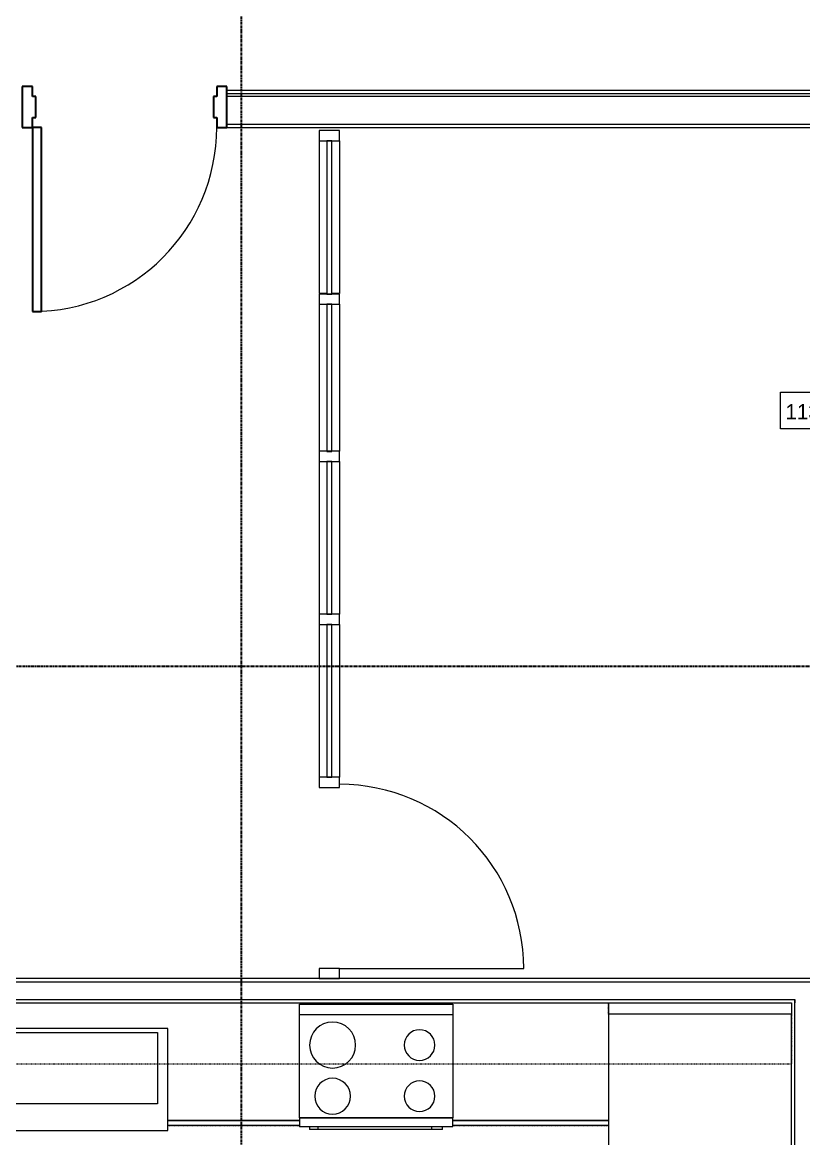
# Model space of a CAD drawing. Header units: inches. Extents: x -4093 to -1777, y 9773 to 12264.
# Drawn here: x -3197.1 to -3044.4, y 11442.9 to 11661.2 of the extents above; entities that cross this region are included whole.
import ezdxf

# ---------------------------------------------------------------- set-up
doc = ezdxf.new("R2010")
doc.units = ezdxf.units.IN
doc.header["$MEASUREMENT"] = 0
doc.linetypes.add('Dash', pattern=[0.25, 0.125, -0.125])
doc.linetypes.add('Grid Line 1_2_', pattern=[0.875, 0.5, -0.125, 0.125, -0.125])
for name, color, linetype, lineweight in [('0-1', 7, 'Continuous', 5), ('0-2', 7, 'Continuous', 9), ('A-AREA-IDEN', 2, 'Continuous', 9), ('A-DOOR-1', 7, 'Continuous', 9), ('A-DOOR-2', 10, 'Continuous', 30), ('A-DOOR-FRAM-1', 10, 'Continuous', 30), ('A-GLAZ-CURT-1', 7, 'Continuous', 9), ('A-GLAZ-CWMG-1', 7, 'Continuous', 9), ('A-WALL-1', 7, 'Continuous', 9), ('A-WALL-2', 250, 'Continuous', 18), ('I-WALL-1', 7, 'Continuous', 9), ('P-SANR-FIXT-1', 7, 'Continuous', 9), ('Q-CASE-1', 7, 'Continuous', 9), ('Q-CASE-HDLN-1', 7, 'Dash', 9), ('Q-SPCQ-1', 7, 'Continuous', 9), ('S-GRID-1', 1, 'Grid Line 1_2_', 30)]:
    doc.layers.add(name, color=color, linetype=linetype, lineweight=lineweight)
doc.styles.add('Century Gothic', font='ufonts.com_century-gothic.ttf', dxfattribs={"height": 3})

# ---------------------------------------------------------------- blocks, each defined once
blk = doc.blocks.new('STOREFRONT DOOR - WOOD STILE W_ GLASS INSET-2189325-BACKGROUND - 1ST FLOOR')
at = {"layer": 'A-DOOR-1'}
blk.add_line((-18, -2), (-18, -38), dxfattribs=at)
blk.add_arc((-18, -2), 36, 270, 360, dxfattribs=at)
blk = doc.blocks.new('Rectangular Mullion - 2_ x 4_ - INTERIOR-2183591-BACKGROUND - 1ST FLOOR')
at = {"layer": 'A-GLAZ-CWMG-1'}
for p, q in [((-2, 2), (0, 2)), ((-2, -2), (-2, 2)), ((0, 2), (0, -2)), ((0, -2), (-2, -2))]:
    blk.add_line(p, q, dxfattribs=at)
blk = doc.blocks.new('System Panel - SINGLE PANE - SAFETY GLAZING-2345236-BACKGROUND - 1ST FLOOR')
at = {"layer": 'A-GLAZ-CURT-1'}
for p, q in [((14.93, 0.5), (-14.93, 0.5)), ((-14.93, 0.5), (-14.93, -0.5)), ((14.93, -0.5), (14.93, 0.5)), ((-14.93, -0.5), (14.93, -0.5))]:
    blk.add_line(p, q, dxfattribs=at)
blk = doc.blocks.new('System Panel - SINGLE PANE - SAFETY GLAZING-2345237-BACKGROUND - 1ST FLOOR')
at = {"layer": 'A-GLAZ-CURT-1'}
for p, q in [((14.38, 0.5), (-14.38, 0.5)), ((-14.38, 0.5), (-14.38, -0.5)), ((14.38, -0.5), (14.38, 0.5)), ((-14.38, -0.5), (14.38, -0.5))]:
    blk.add_line(p, q, dxfattribs=at)
blk = doc.blocks.new('Rectangular Mullion - 2_ x 4_ - INTERIOR-2186737-BACKGROUND - 1ST FLOOR')
at = {"layer": 'A-GLAZ-CWMG-1'}
for p, q in [((-3139.12, 11550.96), (-3139.12, 11545.42)), ((-3135.12, 11550.96), (-3135.12, 11545.42))]:
    blk.add_line(p, q, dxfattribs=at)
blk = doc.blocks.new('Rectangular Mullion - 2_ x 4_ - INTERIOR-2187069-BACKGROUND - 1ST FLOOR')
at = {"layer": 'A-GLAZ-CWMG-1'}
for p, q in [((-3139.12, 11606.03), (-3139.12, 11577.28)), ((-3135.12, 11606.03), (-3135.12, 11577.28))]:
    blk.add_line(p, q, dxfattribs=at)
blk = doc.blocks.new('Rectangular Mullion - 2_ x 4_ - INTERIOR-2186757-BACKGROUND - 1ST FLOOR')
at = {"layer": 'A-GLAZ-CWMG-1'}
for p, q in [((-3139.12, 11621.63), (-3139.12, 11608.13)), ((-3135.12, 11621.63), (-3135.12, 11608.13)), ((-3137.62, 11608.13), (-3139.12, 11608.13)), ((-3135.12, 11608.13), (-3136.62, 11608.13))]:
    blk.add_line(p, q, dxfattribs=at)
blk = doc.blocks.new('Rectangular Mullion - 2_ x 4_ - INTERIOR-2183529-BACKGROUND - 1ST FLOOR')
at = {"layer": 'A-GLAZ-CWMG-1'}
for p, q in [((-1, 2), (1, 2)), ((-1, -2), (-1, 2)), ((1, 2), (1, -2)), ((1, -2), (-1, -2))]:
    blk.add_line(p, q, dxfattribs=at)
blk = doc.blocks.new('HOLLOW METAL - HM - METAL LEAF - 1HR - 3-0 x 7-0-2191993-BACKGROUND - 1ST FLOOR')
at = {"layer": 'A-DOOR-1'}
blk.add_arc((18, 3.875), 36, 90, 180, dxfattribs=at)
at = {"layer": 'A-DOOR-2'}
for p, q in [((18, 39.875), (16.25, 39.875)), ((16.25, 39.875), (16.25, 3.875)), ((18, 3.875), (18, 39.875)), ((16.25, 3.875), (18, 3.875))]:
    blk.add_line(p, q, dxfattribs=at)
at = {"layer": 'A-DOOR-FRAM-1'}
for p, q in [((-18, 3.875), (-20, 3.875)), ((-20, 3.875), (-20, -4.125)), ((-18, 1.9375), (-18, 3.875)), ((18, 3.875), (18, 1.9375)), ((20, 3.875), (18, 3.875)), ((20, -4.125), (20, 3.875)), ((-17.375, 1.9375), (-18, 1.9375)), ((-17.375, -2.1875), (-17.375, 1.9375)), ((18, 1.9375), (17.375, 1.9375)), ((17.375, 1.9375), (17.375, -2.1875)), ((-20, -4.125), (-18, -4.125)), ((-18, -4.125), (-18, -2.1875)), ((-18, -2.1875), (-17.375, -2.1875)), ((17.375, -2.1875), (18, -2.1875)), ((18, -2.1875), (18, -4.125)), ((18, -4.125), (20, -4.125))]:
    blk.add_line(p, q, dxfattribs=at)
blk = doc.blocks.new('Rectangular Mullion - 2_ x 4_ - INTERIOR-2183554-BACKGROUND - 1ST FLOOR')
at = {"layer": 'A-GLAZ-CWMG-1'}
for p, q in [((0, 2), (-2, 2)), ((-2, 2), (-2, -2)), ((0, -2), (0, 2)), ((-2, -2), (0, -2))]:
    blk.add_line(p, q, dxfattribs=at)
blk = doc.blocks.new('System Panel - SINGLE PANE - SAFETY GLAZING-2345248-BACKGROUND - 1ST FLOOR')
at = {"layer": 'A-GLAZ-CURT-1'}
for p, q in [((14.93, 0.5), (-14.93, 0.5)), ((-14.93, 0.5), (-14.93, -0.5)), ((14.93, -0.5), (14.93, 0.5)), ((-14.93, -0.5), (14.93, -0.5))]:
    blk.add_line(p, q, dxfattribs=at)
blk = doc.blocks.new('Rectangular Mullion - 2_ x 4_ - INTERIOR-2186736-BACKGROUND - 1ST FLOOR')
at = {"layer": 'A-GLAZ-CWMG-1'}
for p, q in [((-3139.12, 11543.42), (-3139.12, 11513.56)), ((-3135.12, 11543.42), (-3135.12, 11513.56))]:
    blk.add_line(p, q, dxfattribs=at)
blk = doc.blocks.new('Rectangular Mullion - 2_ x 4_ - INTERIOR-2186730-BACKGROUND - 1ST FLOOR')
at = {"layer": 'A-GLAZ-CWMG-1'}
for p, q in [((-3139.12, 11575.28), (-3139.12, 11550.96)), ((-3135.12, 11575.28), (-3135.12, 11550.96))]:
    blk.add_line(p, q, dxfattribs=at)
blk = doc.blocks.new('Rectangular Mullion - 2_ x 4_ - INTERIOR-2186549-BACKGROUND - 1ST FLOOR')
at = {"layer": 'A-GLAZ-CWMG-1'}
for p, q in [((-3139.12, 11637.99), (-3139.12, 11621.63)), ((-3135.12, 11637.99), (-3135.12, 11621.63))]:
    blk.add_line(p, q, dxfattribs=at)
blk = doc.blocks.new('System Panel - SINGLE PANE - SAFETY GLAZING-2345249-BACKGROUND - 1ST FLOOR')
at = {"layer": 'A-GLAZ-CURT-1'}
for p, q in [((14.978125, 0.5), (-14.978125, 0.5)), ((-14.978125, 0.5), (-14.978125, -0.5)), ((14.978125, -0.5), (14.978125, 0.5)), ((-14.978125, -0.5), (14.978125, -0.5))]:
    blk.add_line(p, q, dxfattribs=at)
blk = doc.blocks.new('OD_CW_Base Cabinet1 - OD_CW_Base Cabinet 2-2383568-BACKGROUND - 1ST FLOOR')
at = {"layer": 'Q-CASE-1'}
for p, q in [((0.74, 0), (31.21, 0)), ((61.21, 0), (86.91, 0)), ((119.91, 0), (208.29, 0)), ((208.29, 0), (208.29, -24)), ((0.74, -24), (0.74, -21.81))]:
    blk.add_line(p, q, dxfattribs=at)
blk = doc.blocks.new('OD_CW_Upper Cabinet1 - OD_CW_Upper Cabinet 2-2385683-BACKGROUND - 1ST FLOOR')
at = {"layer": 'Q-CASE-HDLN-1'}
for p, q in [((0.74, -24), (0.74, -12)), ((0.74, -12), (244.04, -12)), ((244.04, -12), (244.04, -24)), ((244.04, -24), (0.74, -24))]:
    blk.add_line(p, q, dxfattribs=at)
blk = doc.blocks.new('Stainless Steel Farmhous Kitchen Sink - Stainless Steel Farmhous Kitchen Sink-2375830-BACKGROUND - 1ST FLOOR')
at = {"layer": 'P-SANR-FIXT-1'}
for p, q in [((0, -2.25), (-33, -2.25)), ((-33, -2.25), (-33, -22.2)), ((-31, -16.96), (-31, -3)), ((-31, -3), (-2, -3)), ((-2, -3), (-2, -16.96)), ((0, -22.2), (0, -2.25)), ((-2, -16.96), (-31, -16.96)), ((-33, -22.2), (0, -22.2))]:
    blk.add_line(p, q, dxfattribs=at)
blk = doc.blocks.new('Refrigerator_-_Side-by-Side_6047 - 36_ X 30_-345559-BACKGROUND - 1ST FLOOR')
at = {"layer": 'Q-SPCQ-1'}
for p, q in [((17.87, 14.42), (-17.88, 14.42)), ((-17.88, 14.42), (-17.88, -15.58)), ((17.87, -15.58), (17.87, 14.42)), ((-17.88, -13.58), (-3.13, -13.58)), ((-17.88, -13.58), (-17.88, -15.58)), ((-3.13, -15.58), (-3.13, -13.58)), ((-2.63, -13.58), (17.87, -13.58)), ((-2.63, -13.58), (-2.63, -15.58)), ((17.87, -15.58), (17.87, -13.58)), ((-17.88, -15.58), (17.87, -15.58)), ((-3.13, -15.58), (-17.88, -15.58)), ((17.87, -15.58), (-2.63, -15.58))]:
    blk.add_line(p, q, dxfattribs=at)
blk = doc.blocks.new('OD_CW_Countertop - OD_CW_Countertop-2384278-BACKGROUND - 1ST FLOOR')
at = {"layer": 'Q-CASE-HDLN-1'}
for p, q in [((0.74, 24), (0.74, 0)), ((208.29, 21.81), (208.29, 24)), ((0.74, 0), (89.12, 0)), ((122.12, 0), (147.82, 0)), ((177.82, 0), (208.29, 0))]:
    blk.add_line(p, q, dxfattribs=at)
blk = doc.blocks.new('CTR - 1st Phase - Common Walls_rvt-1-BACKGROUND - 1ST FLOOR')
at = {"layer": 'A-WALL-1'}
for p, q in [((-3002.01, 11474.16), (-3292.72, 11474.16)), ((-3292.72, 11469.41), (-3046.76, 11469.41)), ((-3046.76, 11469.41), (-3046.76, 11467.23))]:
    blk.add_line(p, q, dxfattribs=at)
at = {"layer": 'A-WALL-2'}
for p, q in [((-3157.14, 11647.24), (-2921.2, 11647.24)), ((-3157.14, 11646.74), (-2921.2, 11646.74)), ((-3157.14, 11641.24), (-2921.2, 11641.24)), ((-3292.72, 11473.54), (-3002.01, 11473.54)), ((-3292.72, 11470.04), (-3046.14, 11470.04)), ((-3046.14, 11469.41), (-3046.14, 11470.04)), ((-3046.14, 11470.04), (-3046.14, 11469.41)), ((-3046.14, 11445.41), (-3046.14, 11469.41)), ((-3046.14, 11444.79), (-3046.14, 11445.41)), ((-3046.14, 11441.29), (-3046.14, 11444.79))]:
    blk.add_line(p, q, dxfattribs=at)
at = {"layer": 'I-WALL-1'}
for p, q in [((-2921.2, 11647.86), (-3157.14, 11647.86)), ((-3157.14, 11640.61), (-2921.2, 11640.61))]:
    blk.add_line(p, q, dxfattribs=at)
at = {"layer": 'Q-CASE-1'}
for p, q in [((-3082.51, 11469.41), (-3082.51, 11467.23)), ((-3142.98, 11446.41), (-3168.68, 11446.41)), ((-3168.68, 11446.41), (-3142.98, 11446.41)), ((-3142.98, 11445.41), (-3168.68, 11445.41)), ((-3082.51, 11446.41), (-3112.98, 11446.41)), ((-3112.98, 11446.41), (-3082.51, 11446.41)), ((-3082.51, 11445.41), (-3112.98, 11445.41))]:
    blk.add_line(p, q, dxfattribs=at)
at = {"layer": 'Q-SPCQ-1'}
for p, q in [((-3142.98, 11467.16), (-3142.98, 11469.16)), ((-3142.98, 11469.16), (-3112.98, 11469.16)), ((-3112.98, 11469.16), (-3112.98, 11467.16)), ((-3142.98, 11446.91), (-3142.98, 11467.16)), ((-3142.98, 11467.16), (-3112.98, 11467.16)), ((-3112.98, 11467.16), (-3112.98, 11446.91)), ((-3142.98, 11446.91), (-3112.98, 11446.91)), ((-3142.98, 11446.91), (-3142.98, 11445.16)), ((-3112.98, 11446.91), (-3142.98, 11446.91)), ((-3112.98, 11445.16), (-3112.98, 11446.91)), ((-3112.98, 11445.16), (-3142.98, 11445.16)), ((-3140.98, 11445.16), (-3140.98, 11444.66)), ((-3139.37, 11444.66), (-3140.98, 11444.66)), ((-3139.37, 11445.16), (-3139.37, 11444.66)), ((-3117.1, 11444.66), (-3139.37, 11444.66)), ((-3117.1, 11444.66), (-3117.1, 11445.16)), ((-3114.98, 11444.66), (-3117.1, 11444.66)), ((-3114.98, 11444.66), (-3114.98, 11445.16))]:
    blk.add_line(p, q, dxfattribs=at)
for centre, radius, start, end in [((-3136.48, 11461.16), 4.5, 0, 180), ((-3119.48, 11461.16), 3, 0, 180), ((-3136.48, 11461.16), 4.5, 180, 0), ((-3119.48, 11461.16), 3, 180, 0), ((-3136.48, 11451.16), 3.5, 0, 180), ((-3119.48, 11451.16), 3, 0, 180), ((-3136.48, 11451.16), 3.5, 180, 0), ((-3119.48, 11451.16), 3, 180, 0)]:
    blk.add_arc(centre, radius, start, end, dxfattribs=at)
at = {"layer": '0-2'}
for name, p, rotation in [('HOLLOW METAL - HM - METAL LEAF - 1HR - 3-0 x 7-0-2191993-BACKGROUND - 1ST FLOOR', (-3177.14, 11644.49), 180), ('System Panel - SINGLE PANE - SAFETY GLAZING-2345249-BACKGROUND - 1ST FLOOR', (-3137.12, 11623.01), 89.99999999999912), ('System Panel - SINGLE PANE - SAFETY GLAZING-2345237-BACKGROUND - 1ST FLOOR', (-3137.12, 11591.65), 89.99999999999912), ('System Panel - SINGLE PANE - SAFETY GLAZING-2345236-BACKGROUND - 1ST FLOOR', (-3137.12, 11560.35), 89.99999999999912), ('System Panel - SINGLE PANE - SAFETY GLAZING-2345248-BACKGROUND - 1ST FLOOR', (-3137.12, 11528.49), 89.99999999999912), ('STOREFRONT DOOR - WOOD STILE W_ GLASS INSET-2189325-BACKGROUND - 1ST FLOOR', (-3137.12, 11494.16), 89.99999999999912), ('Rectangular Mullion - 2_ x 4_ - INTERIOR-2183554-BACKGROUND - 1ST FLOOR', (-3137.12, 11474.16), 269.9999999999991), ('OD_CW_Base Cabinet1 - OD_CW_Base Cabinet 2-2383568-BACKGROUND - 1ST FLOOR', (-3081.77, 11445.41), 180), ('OD_CW_Upper Cabinet1 - OD_CW_Upper Cabinet 2-2385683-BACKGROUND - 1ST FLOOR', (-3046.02, 11445.41), 180)]:
    blk.add_blockref(name, p, dxfattribs=dict(at, rotation=rotation))
at = {"layer": '0-2', "extrusion": (0, 0, -1), "rotation": 90.00000000000091}
for name, p in [('Rectangular Mullion - 2_ x 4_ - INTERIOR-2183591-BACKGROUND - 1ST FLOOR', (3137.12, 11639.99)), ('Rectangular Mullion - 2_ x 4_ - INTERIOR-2183529-BACKGROUND - 1ST FLOOR', (3137.12, 11607.03)), ('Rectangular Mullion - 2_ x 4_ - INTERIOR-2183529-BACKGROUND - 1ST FLOOR', (3137.12, 11576.28)), ('Rectangular Mullion - 2_ x 4_ - INTERIOR-2183529-BACKGROUND - 1ST FLOOR', (3137.12, 11544.42)), ('Rectangular Mullion - 2_ x 4_ - INTERIOR-2183529-BACKGROUND - 1ST FLOOR', (3137.12, 11512.56))]:
    blk.add_blockref(name, p, dxfattribs=at)
at = {"layer": '0-2'}
for name, p in [('Rectangular Mullion - 2_ x 4_ - INTERIOR-2186549-BACKGROUND - 1ST FLOOR', (0, 0)), ('Rectangular Mullion - 2_ x 4_ - INTERIOR-2186757-BACKGROUND - 1ST FLOOR', (0, 0)), ('Rectangular Mullion - 2_ x 4_ - INTERIOR-2187069-BACKGROUND - 1ST FLOOR', (0, 0)), ('Rectangular Mullion - 2_ x 4_ - INTERIOR-2186730-BACKGROUND - 1ST FLOOR', (0, 0)), ('Rectangular Mullion - 2_ x 4_ - INTERIOR-2186737-BACKGROUND - 1ST FLOOR', (0, 0)), ('Rectangular Mullion - 2_ x 4_ - INTERIOR-2186736-BACKGROUND - 1ST FLOOR', (0, 0)), ('OD_CW_Countertop - OD_CW_Countertop-2384278-BACKGROUND - 1ST FLOOR', (-3290.8, 11445.41)), ('Refrigerator_-_Side-by-Side_6047 - 36_ X 30_-345559-BACKGROUND - 1ST FLOOR', (-3064.64, 11452.8)), ('Stainless Steel Farmhous Kitchen Sink - Stainless Steel Farmhous Kitchen Sink-2375830-BACKGROUND - 1ST FLOOR', (-3168.68, 11466.62))]:
    blk.add_blockref(name, p, dxfattribs=at)
blk = doc.blocks.new('CTR - 1st Phase - Structure_rvt-1-BACKGROUND - 1ST FLOOR')
at = {"layer": 'S-GRID-1'}
for p, q in [((-3154.32, 9772.61), (-3154.32, 12247.5)), ((-1777.25, 11535.19), (-4076.95, 11535.19))]:
    blk.add_line(p, q, dxfattribs=at)

msp = doc.modelspace()

# ---------------------------------------------------------------- linework, layer by layer
at = {"layer": 'A-AREA-IDEN', "flags": 128}
msp.add_lwpolyline([(-3048.94, 11588.84), (-3020.78, 11588.84), (-3020.78, 11581.67), (-3048.94, 11581.67)], close=True, dxfattribs=at)

# ---------------------------------------------------------------- block references
at = {"layer": '0-1'}
for name in ['CTR - 1st Phase - Structure_rvt-1-BACKGROUND - 1ST FLOOR', 'CTR - 1st Phase - Common Walls_rvt-1-BACKGROUND - 1ST FLOOR']:
    msp.add_blockref(name, (0, 0), dxfattribs=at)

# ---------------------------------------------------------------- texts
at = {"layer": 'A-AREA-IDEN', "insert": (-3047.94, 11586.51), "char_height": 3, "width": 31.613, "attachment_point": 1, "style": 'Century Gothic'}
msp.add_mtext('113 - (210 SF)', dxfattribs=at)

doc.saveas('drawing.dxf')
